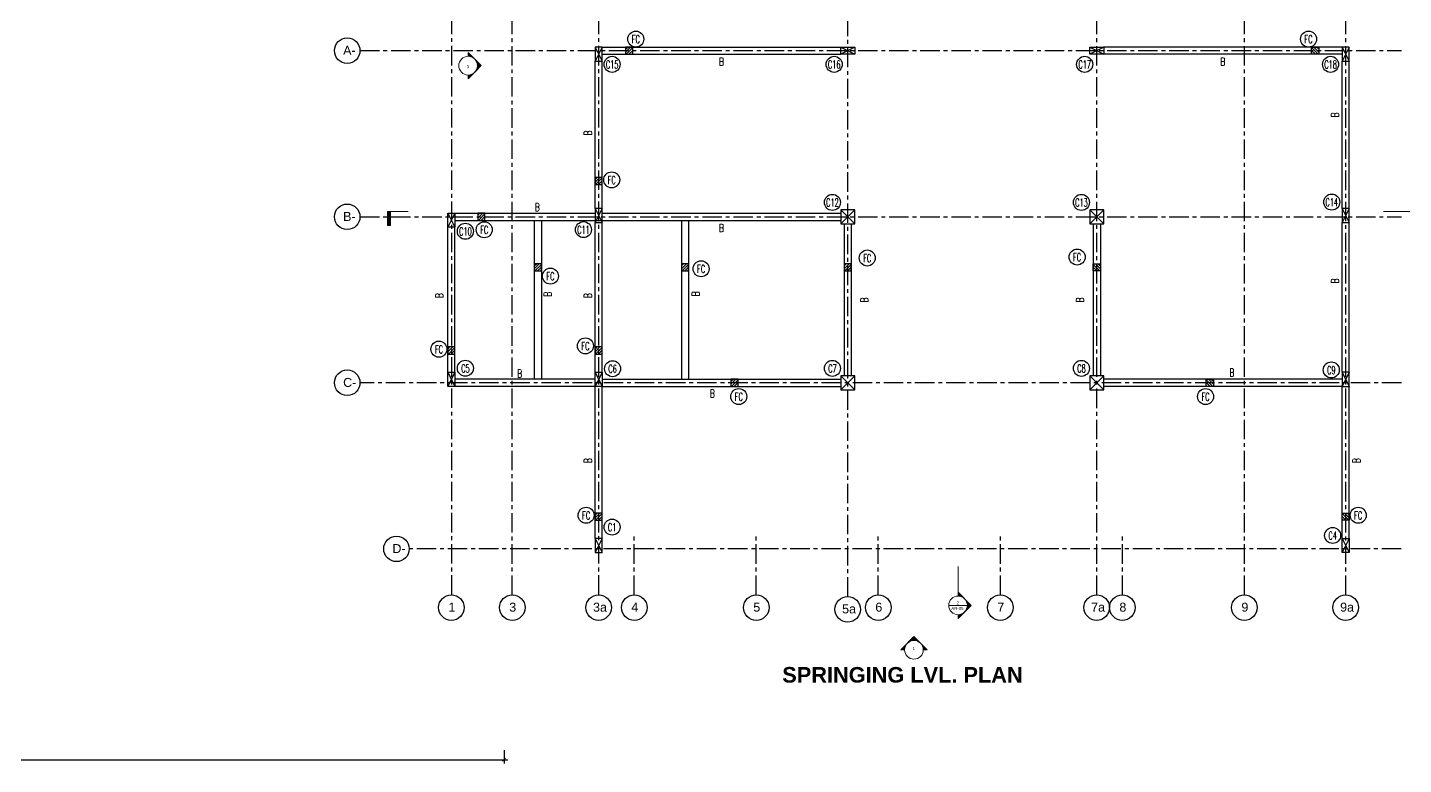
# Model space of a CAD drawing. Header units: millimetres. Extents: x 2659630 to 6742168, y -2425387 to -732288.
# Drawn here: x 3010767 to 3054969, y -1094519 to -1070853 of the extents above; entities that cross this region are included whole.
import ezdxf
from ezdxf.enums import TextEntityAlignment as Align

# ---------------------------------------------------------------- set-up
doc = ezdxf.new("R2010")
doc.units = ezdxf.units.MM
doc.header["$PDMODE"] = 35
doc.header["$PDSIZE"] = -25
doc.linetypes.add('CENTER', pattern=[2, 1.25, -0.25, 0.25, -0.25])
doc.linetypes.add('Hidden', pattern=[7.14375, 4.7625, -2.38125])
for name, color, linetype, lineweight in [('A-AREA-IDEN', 2, 'Continuous', 9), ('A-DETL-HDLN', 90, 'Hidden', 18), ('A-GRID-DIMS', 211, 'Continuous', 9), ('G-ANNO-SYMB', 111, 'Continuous', 9)]:
    doc.layers.add(name, color=color, linetype=linetype, lineweight=lineweight)
for name, color, linetype in [('S-BEAM NO', 3, 'Continuous'), ('S-BEAM OUTER', 4, 'Continuous'), ('S-COLUMN', 1, 'Continuous'), ('S-COLUMN CIRCLE', 9, 'Continuous'), ('S-COLUMN HATCH', 8, 'Continuous'), ('S-COLUMN NO', 2, 'Continuous'), ('S-GRIDE CIRCLE', 8, 'Continuous'), ('S-GRIDE LINE', 8, 'CENTER'), ('S-GRIDE NO', 1, 'Continuous')]:
    doc.layers.add(name, color=color, linetype=linetype)
doc.styles.add('Arial', font='arial.ttf', dxfattribs={"height": 123})
doc.styles.add('Arial_1', font='arial.ttf', dxfattribs={"height": 98.353293})
doc.styles.add('Arial_B', font='arialbd.ttf', dxfattribs={"height": 125.853552})
doc.styles.add('ROMANS', font='r.shx', dxfattribs={"width": 0.7})
doc.dimstyles.new('Diagonal_-_2_5mm_Arial', dxfattribs={"dimscale": 304.8, "dimtxt": 123, "dimasz": 0.32, "dimexe": 0.4, "dimexo": 0.5, "dimgap": 0.28, "dimtad": 1, "dimdec": 0, "dimzin": 0, "dimdsep": 46, "dimtxsty": 'Arial', "dimblk1": 'OBLIQUE', "dimblk2": 'OBLIQUE', "dimsah": 1, "dimcen": 0.09, "dimdle": 0.4, "dimazin": 0, "dimtfac": 1, "dimtdec": 0, "dimtix": 1, "dimtmove": 0, "dimatfit": 3, "dimfxl": 1, "dimfxlon": 1, "dimtvp": 1, "dimtolj": 1, "dimtzin": 0, "dimarcsym": 2})

# ---------------------------------------------------------------- blocks, each defined once
blk = doc.blocks.new('_Oblique')
at = {"color": 0, "linetype": 'ByBlock', "lineweight": -2}
blk.add_line((-0.5, -0.5), (0.5, 0.5), dxfattribs=at)
blk = doc.blocks.new('*D1912')
at = {"layer": 'A-GRID-DIMS', "color": 0, "lineweight": -2}
for p, q in [((2800878, -1094367), (3026198, -1094367)), ((3026076, -1094062), (3026076, -1094489)), ((2801000, -1094519), (2801000, -1094489))]:
    blk.add_line(p, q, dxfattribs=at)
at = {"layer": 'Defpoints', "color": 0, "ltscale": 2500}
for p in [(3026076, -1039892), (2801000, -1094367), (3026076, -1094367)]:
    blk.add_point(p, dxfattribs=at)
at = {"layer": 'A-GRID-DIMS', "color": 0, "lineweight": -2, "ltscale": 2500, "xscale": 97.536, "yscale": 97.536, "zscale": 97.536, "rotation": 180}
blk.add_blockref('_Oblique', (2801000, -1094367), dxfattribs=at)
at = {"layer": 'A-GRID-DIMS', "color": 0, "lineweight": -2, "ltscale": 2500, "xscale": 97.536, "yscale": 97.536, "zscale": 97.536}
blk.add_blockref('_Oblique', (3026076, -1094367), dxfattribs=at)
at = {"layer": 'A-GRID-DIMS', "color": 0, "ltscale": 2500, "insert": (2913538, -1094219), "char_height": 123, "attachment_point": 5, "style": 'Arial', "bg_fill": 3, "box_fill_scale": 1.1, "bg_fill_color": 257, "bg_fill_transparency": 0}
blk.add_mtext('\\A1;225076', dxfattribs=at)
blk = doc.blocks.new('Section - M_Section Head - Filled-1049-GROUND FLOOR PLAN-01')
at = {"layer": 'G-ANNO-SYMB'}
h = blk.add_hatch(color=256, dxfattribs=at)
edge = h.paths.add_edge_path(flags=0)
edge.add_line((-14.49, 0), (-10.24, 4.24))
edge.add_arc((-6, 0), 6, 135, 180)
edge.add_line((-12, 0), (-14.49, 0))
h = blk.add_hatch(color=256, dxfattribs=at)
edge = h.paths.add_edge_path(flags=0)
edge.add_line((-6, 8.49), (-6, 6))
edge.add_arc((-6, 0), 6, 90, 135)
edge.add_line((-10.24, 4.24), (-6, 8.49))
h = blk.add_hatch(color=256, dxfattribs=at)
edge = h.paths.add_edge_path(flags=0)
edge.add_line((-6, 8.49), (-1.76, 4.24))
edge.add_arc((-6, 0), 6, 45, 90)
edge.add_line((-6, 6), (-6, 8.49))
h = blk.add_hatch(color=256, dxfattribs=at)
edge = h.paths.add_edge_path(flags=0)
edge.add_line((2.49, 0), (0, 0))
edge.add_arc((-6, 0), 6, 360, 405)
edge.add_line((-1.76, 4.24), (2.49, 0))
for p, q in [((-6, 8.49), (-14.49, 0)), ((-10.24, 4.24), (-14.49, 0)), ((-12, 0), (-14.49, 0)), ((-14.49, 0), (-12, 0)), ((-6, 8.49), (-10.24, 4.24)), ((-6, 8.49), (2.49, 0)), ((-6, 6), (-6, 8.49)), ((-6, 8.49), (-6, 6)), ((-1.76, 4.24), (-6, 8.49)), ((2.49, 0), (-1.76, 4.24)), ((0, 0), (2.49, 0)), ((0, 0), (2.49, 0))]:
    blk.add_line(p, q, dxfattribs=at)
for start, end in [(360, 180), (135, 180), (180, 360), (90, 135), (45, 90), (360, 45)]:
    blk.add_arc((-6, 0), 6, start, end, dxfattribs=at)
blk = doc.blocks.new('Section - M_Section Tail - Filled-28045-GROUND FLOOR PLAN-01')
at = {"layer": 'G-ANNO-SYMB'}
blk.add_hatch(color=256, dxfattribs=at).paths.add_polyline_path([(0, 9), (0, 0), (-2, 0), (-2, 9)], flags=0)
for p, q in [((0, 9), (-2, 9)), ((-2, 9), (-2, 0)), ((0, 0), (0, 9)), ((-2, 0), (0, 0))]:
    blk.add_line(p, q, dxfattribs=at)

msp = doc.modelspace()

# ---------------------------------------------------------------- hatches: boundary and pattern name
at = {"layer": 'S-COLUMN HATCH'}
h = msp.add_hatch(dxfattribs=at)
h.set_pattern_fill('ANSI31', color=8, scale=20, angle=180)
h.set_pattern_definition([(225, (-610518.453, -205215.255), (44.9012806, -44.9012806), [])])
h.paths.add_polyline_path([(3029978.269, -1071711.097), (3030208.269, -1071711.097), (3030208.269, -1071481.097), (3029978.269, -1071481.097)])
h = msp.add_hatch(dxfattribs=at)
h.set_pattern_fill('ANSI31', color=8, scale=20)
h.set_pattern_definition([(315, (6692746.28, -205215.255), (-44.9012806, -44.9012806), [])])
h.paths.add_polyline_path([(3052249.56, -1071711.097), (3052019.56, -1071711.097), (3052019.56, -1071481.097), (3052249.56, -1071481.097)])
h = msp.add_hatch(dxfattribs=at)
h.set_pattern_fill('ANSI31', color=8, scale=20, angle=180)
h.set_pattern_definition([(225, (-611497.81, -209398.59), (44.9012806, -44.9012806), [])])
h.paths.add_polyline_path([(3028998.91, -1075894.435), (3029228.91, -1075894.435), (3029228.91, -1075664.435), (3028998.91, -1075664.435)])
h = msp.add_hatch(dxfattribs=at)
h.set_pattern_fill('ANSI31', color=8, scale=20, angle=180)
h.set_pattern_definition([(225, (-613451.27, -212175.8), (44.9012806, -44.9012806), [])])
h.paths.add_polyline_path([(3027045.451, -1078671.641), (3027275.451, -1078671.641), (3027275.451, -1078441.641), (3027045.451, -1078441.641)])
h = msp.add_hatch(dxfattribs=at)
h.set_pattern_fill('ANSI31', color=8, scale=20, angle=180)
h.set_pattern_definition([(225, (-608721.27, -212175.8), (44.9012806, -44.9012806), [])])
h.paths.add_polyline_path([(3031775.451, -1078671.641), (3032005.451, -1078671.641), (3032005.451, -1078441.641), (3031775.451, -1078441.641)])
h = msp.add_hatch(dxfattribs=at)
h.set_pattern_fill('ANSI31', color=8, scale=20, angle=180)
h.set_pattern_definition([(225, (-603496.266, -212175.8), (44.9012806, -44.9012806), [])])
h.paths.add_polyline_path([(3037000.457, -1078671.641), (3037230.457, -1078671.641), (3037230.457, -1078441.641), (3037000.457, -1078441.641)])
h = msp.add_hatch(dxfattribs=at)
h.set_pattern_fill('ANSI31', color=8, scale=20)
h.set_pattern_definition([(315, (6685729.1, -212175.8), (-44.9012806, -44.9012806), [])])
h.paths.add_polyline_path([(3045232.377, -1078671.641), (3045002.377, -1078671.641), (3045002.377, -1078441.641), (3045232.377, -1078441.641)])
h = msp.add_hatch(dxfattribs=at)
h.set_pattern_fill('ANSI31', color=8, scale=20, angle=180)
h.set_pattern_definition([(225, (-611497.806, -214844.255), (44.9012806, -44.9012806), [])])
h.paths.add_polyline_path([(3028998.916, -1081340.097), (3029228.916, -1081340.097), (3029228.916, -1081110.097), (3028998.916, -1081110.097)])
h = msp.add_hatch(dxfattribs=at)
h.set_pattern_fill('ANSI31', color=8, scale=20, angle=180)
h.set_pattern_definition([(225, (-607133.85, -215880.146), (44.9012806, -44.9012806), [])])
h.paths.add_polyline_path([(3033362.873, -1082375.988), (3033592.873, -1082375.988), (3033592.873, -1082145.988), (3033362.873, -1082145.988)])
h = msp.add_hatch(dxfattribs=at)
h.set_pattern_fill('ANSI31', color=8, scale=20)
h.set_pattern_definition([(315, (6689361.68, -215880.146), (-44.9012806, -44.9012806), [])])
h.paths.add_polyline_path([(3048864.956, -1082375.988), (3048634.956, -1082375.988), (3048634.956, -1082145.988), (3048864.956, -1082145.988)])
h = msp.add_hatch(dxfattribs=at)
h.set_pattern_fill('ANSI31', color=8, scale=20, angle=180)
h.set_pattern_definition([(225, (-611497.815, -220179.27), (44.9012806, -44.9012806), [])])
h.paths.add_polyline_path([(3028998.907, -1086675.112), (3029228.907, -1086675.112), (3029228.907, -1086445.112), (3028998.907, -1086445.112)])
h = msp.add_hatch(dxfattribs=at)
h.set_pattern_fill('ANSI31', color=8, scale=20)
h.set_pattern_definition([(315, (6693725.644, -220179.27), (-44.9012806, -44.9012806), [])])
h.paths.add_polyline_path([(3053228.922, -1086675.112), (3052998.922, -1086675.112), (3052998.922, -1086445.112), (3053228.922, -1086445.112)])

# ---------------------------------------------------------------- linework, layer by layer
at = {"layer": 'A-DETL-HDLN'}
msp.add_line((3028998.915, -1081340.104), (3028998.915, -1086675.104), dxfattribs=at)
at = {"layer": 'G-ANNO-SYMB'}
for p, q in [((3055276.162, -1076760.299), (3054327.571, -1076760.299)), ((3040659.914, -1089109.208), (3040659.914, -1088160.617)), ((3040359.914, -1089409.208), (3040959.914, -1089409.208))]:
    msp.add_line(p, q, dxfattribs=at)
at = {"layer": 'S-BEAM OUTER', "ltscale": 2500}
for p, q in [((3029228.907, -1071711.088), (3036890.52, -1071711.18)), ((3029228.91, -1071481.088), (3036890.522, -1071481.18)), ((3052998.919, -1071481.088), (3045337.307, -1071481.18)), ((3052998.922, -1071711.088), (3045337.309, -1071711.18)), ((3028998.91, -1076665.99), (3028998.91, -1071930.987)), ((3029228.91, -1076665.99), (3029228.91, -1071930.987)), ((3052998.898, -1076666.104), (3052998.898, -1071931.101)), ((3053228.898, -1076666.104), (3053228.898, -1071931.101)), ((3027045.451, -1077045.324), (3027045.451, -1082145.959)), ((3027275.451, -1077045.324), (3027275.451, -1082145.962)), ((3028998.916, -1081925.991), (3028998.916, -1077115.989)), ((3029228.905, -1076815.324), (3036890.457, -1076815.324)), ((3029228.905, -1077045.324), (3036890.457, -1077045.324)), ((3029228.916, -1081925.991), (3029228.916, -1077115.989)), ((3031775.451, -1077045.324), (3031775.451, -1082145.988)), ((3032005.451, -1077045.324), (3032005.451, -1082145.988)), ((3037000.457, -1077155.989), (3037000.457, -1082035.989)), ((3037230.457, -1077155.989), (3037230.457, -1082035.989)), ((3045002.377, -1077155.989), (3045002.377, -1082035.989)), ((3045232.377, -1077155.989), (3045232.377, -1082035.989)), ((3052998.904, -1081926.105), (3052998.904, -1077116.103)), ((3053228.904, -1081926.105), (3053228.904, -1077116.103)), ((3028998.907, -1087260.989), (3028998.907, -1082375.988)), ((3029228.907, -1087260.989), (3029228.907, -1082375.988)), ((3029228.91, -1082145.988), (3036890.452, -1082145.988)), ((3029228.91, -1082375.988), (3036890.452, -1082375.988)), ((3052998.919, -1082145.988), (3045337.377, -1082145.988)), ((3052998.919, -1082375.988), (3045337.377, -1082375.988)), ((3052998.922, -1087260.989), (3052998.922, -1082375.988)), ((3053228.922, -1087260.989), (3053228.922, -1082375.988))]:
    msp.add_line(p, q, dxfattribs=at)
at = {"layer": 'S-COLUMN', "color": 1}
for p, q in [((3029228.9, -1071480.987), (3028998.902, -1071930.987)), ((3028998.902, -1071480.987), (3029228.902, -1071930.987)), ((3036890.452, -1071481.18), (3037340.451, -1071711.182)), ((3037340.451, -1071481.18), (3036890.452, -1071711.182)), ((3044890.522, -1071480.984), (3045340.521, -1071710.987)), ((3045340.521, -1071480.984), (3044890.522, -1071710.987)), ((3053228.904, -1071481.088), (3052998.907, -1071931.088)), ((3052998.907, -1071481.088), (3053228.907, -1071931.088)), ((3028998.91, -1076665.99), (3029228.91, -1077115.99)), ((3029228.907, -1076665.99), (3028998.91, -1077115.99)), ((3037340.452, -1076705.989), (3036890.452, -1077155.989)), ((3036890.452, -1076705.989), (3037340.452, -1077155.989)), ((3045340.519, -1076705.989), (3044890.519, -1077155.989)), ((3044890.519, -1076705.989), (3045340.519, -1077155.989)), ((3052998.904, -1076666.091), (3053228.895, -1077116.09)), ((3053228.904, -1076666.091), (3052998.911, -1077116.09)), ((3028998.916, -1081925.991), (3029228.916, -1082375.991)), ((3029228.914, -1081925.991), (3028998.916, -1082375.991)), ((3036890.452, -1082035.989), (3037340.452, -1082485.989)), ((3037340.452, -1082035.989), (3036890.452, -1082485.989)), ((3044890.519, -1082035.989), (3045340.519, -1082485.989)), ((3045340.519, -1082035.989), (3044890.519, -1082485.989)), ((3052998.919, -1081925.991), (3053228.922, -1082375.988)), ((3053228.913, -1081925.991), (3052998.922, -1082375.99)), ((3028998.91, -1087260.989), (3029228.91, -1087710.989)), ((3029228.907, -1087260.989), (3028998.91, -1087710.989)), ((3053228.907, -1087260.989), (3052998.91, -1087710.989)), ((3052998.91, -1087260.989), (3053228.91, -1087710.989))]:
    msp.add_line(p, q, dxfattribs=at)
for points in [[(3028998.91, -1071930.987), (3029228.91, -1071930.987), (3029228.91, -1071480.987), (3028998.91, -1071480.987)], [(3029978.269, -1071711.097), (3030208.269, -1071711.097), (3030208.269, -1071481.097), (3029978.269, -1071481.097)], [(3036890.522, -1071481.18), (3037340.521, -1071481.18), (3037340.521, -1071711.182), (3036890.522, -1071711.182)], [(3044890.522, -1071480.984), (3045340.521, -1071480.984), (3045340.521, -1071710.987), (3044890.522, -1071710.987)], [(3052249.56, -1071711.097), (3052019.56, -1071711.097), (3052019.56, -1071481.097), (3052249.56, -1071481.097)], [(3052998.91, -1071930.987), (3053228.91, -1071930.987), (3053228.91, -1071480.987), (3052998.91, -1071480.987)], [(3028998.91, -1075894.435), (3029228.91, -1075894.435), (3029228.91, -1075664.435), (3028998.91, -1075664.435)], [(3029228.9, -1076665.99), (3028998.91, -1076665.99), (3028998.91, -1077115.989), (3029228.9, -1077115.989)], [(3037340.452, -1076705.989), (3036890.452, -1076705.989), (3036890.452, -1077155.989), (3037340.452, -1077155.989)], [(3045340.519, -1076705.989), (3044890.519, -1076705.989), (3044890.519, -1077155.989), (3045340.519, -1077155.989)], [(3053228.895, -1076666.091), (3052998.904, -1076666.091), (3052998.904, -1077116.09), (3053228.895, -1077116.09)], [(3027045.451, -1078671.641), (3027275.451, -1078671.641), (3027275.451, -1078441.641), (3027045.451, -1078441.641)], [(3031775.451, -1078671.641), (3032005.451, -1078671.641), (3032005.451, -1078441.641), (3031775.451, -1078441.641)], [(3037000.457, -1078671.641), (3037230.457, -1078671.641), (3037230.457, -1078441.641), (3037000.457, -1078441.641)], [(3045232.377, -1078671.641), (3045002.377, -1078671.641), (3045002.377, -1078441.641), (3045232.377, -1078441.641)], [(3028998.916, -1081340.097), (3029228.916, -1081340.097), (3029228.916, -1081110.097), (3028998.916, -1081110.097)], [(3028998.916, -1081925.991), (3029228.903, -1081925.991), (3029228.896, -1082375.988), (3028998.91, -1082375.988)], [(3037340.452, -1082035.989), (3036890.452, -1082035.989), (3036890.452, -1082485.989), (3037340.452, -1082485.989)], [(3045340.519, -1082035.989), (3044890.519, -1082035.989), (3044890.519, -1082485.989), (3045340.519, -1082485.989)], [(3053228.91, -1081925.991), (3052998.919, -1081925.991), (3052998.919, -1082375.99), (3053228.91, -1082375.99)], [(3033362.873, -1082375.988), (3033592.873, -1082375.988), (3033592.873, -1082145.988), (3033362.873, -1082145.988)], [(3048864.956, -1082375.988), (3048634.956, -1082375.988), (3048634.956, -1082145.988), (3048864.956, -1082145.988)], [(3028998.907, -1086675.112), (3029228.907, -1086675.112), (3029228.907, -1086445.112), (3028998.907, -1086445.112)], [(3053228.922, -1086675.112), (3052998.922, -1086675.112), (3052998.922, -1086445.112), (3053228.922, -1086445.112)], [(3028998.91, -1087710.989), (3029228.91, -1087710.989), (3029228.91, -1087260.989), (3028998.91, -1087260.989)], [(3052998.873, -1087260.996), (3053228.91, -1087260.996), (3053228.91, -1087710.989), (3052998.873, -1087710.989)]]:
    msp.add_lwpolyline(points, close=True, dxfattribs=at)
at = {"layer": 'S-COLUMN CIRCLE'}
for centre in [(3030307.941, -1071223.616), (3051919.888, -1071223.616), (3029547.136, -1072035.398), (3036680.392, -1072035.398), (3044727.459, -1072035.398), (3052627.548, -1072035.398), (3029532.734, -1075744.843), (3036622.842, -1076468.214), (3044622.909, -1076468.214), (3052664.12, -1076457.517), (3028626.913, -1077344.321), (3037741.537, -1078254.399), (3044486.292, -1078223.254), (3032406.536, -1078601.173), (3027565.512, -1078836.955), (3028689.817, -1081077.563), (3029560.377, -1081808.963), (3036622.842, -1081798.214), (3044622.909, -1081798.214), (3052650.854, -1081850.008), (3033616.219, -1082704.666), (3048611.61, -1082704.666), (3028712.161, -1086517.376), (3053515.668, -1086517.376), (3029547.136, -1086896.103), (3052693.689, -1087165.46)]:
    msp.add_circle(centre, 257.143, dxfattribs=at)
at = {"layer": 'S-GRIDE CIRCLE'}
for centre in [(3029113.915, -1089481.549), (3029113.915, -1089481.549), (3029113.915, -1089481.549), (3030258.915, -1089481.549), (3030258.915, -1089481.549), (3030258.915, -1089481.549), (3034178.915, -1089481.549), (3034178.915, -1089481.549), (3034178.915, -1089481.549), (3037115.457, -1089537.221), (3037115.457, -1089537.221), (3037115.457, -1089537.221), (3038098.915, -1089481.549), (3038098.915, -1089481.549), (3038098.915, -1089481.549), (3042018.915, -1089481.549), (3042018.915, -1089481.549), (3042018.915, -1089481.549), (3045115.524, -1089481.549), (3045115.524, -1089481.549), (3045115.524, -1089481.549), (3045938.915, -1089481.549), (3045938.915, -1089481.549), (3045938.915, -1089481.549), (3049858.915, -1089481.549), (3049858.915, -1089481.549), (3049858.915, -1089481.549), (3053113.915, -1089481.549), (3053113.915, -1089481.549), (3053113.915, -1089481.549)]:
    msp.add_circle(centre, 409.836, dxfattribs=at)
at = {"layer": 'S-GRIDE LINE', "ltscale": 500}
for p, q in [((3029113.915, -1066442.534), (3029113.915, -1089071.713)), ((3037115.457, -1089127.385), (3037115.457, -1066442.534)), ((3049858.915, -1089071.713), (3049858.915, -1066442.534)), ((3053113.915, -1089071.713), (3053113.915, -1066442.534)), ((3045115.524, -1089071.713), (3045115.524, -1066631.693)), ((3030258.915, -1089071.713), (3030258.915, -1087071.713)), ((3034178.915, -1089071.713), (3034178.915, -1087071.713)), ((3038098.915, -1089071.713), (3038098.915, -1087071.713)), ((3042018.915, -1089071.713), (3042018.915, -1087071.713)), ((3045938.915, -1089071.713), (3045938.915, -1087071.713))]:
    msp.add_line(p, q, dxfattribs=at)

# ---------------------------------------------------------------- block references
at = {"layer": 'G-ANNO-SYMB', "xscale": 49.99999999999998, "yscale": 49.99999999999998, "zscale": 49.99999999999998, "rotation": 270}
msp.add_blockref('Section - M_Section Head - Filled-1049-GROUND FLOOR PLAN-01', (3040659.914, -1089709.208), dxfattribs=at)
at = {"layer": 'G-ANNO-SYMB', "xscale": 49.99999999999998, "yscale": 49.99999999999998, "zscale": 49.99999999999998}
msp.add_blockref('Section - M_Section Head - Filled-1049-GROUND FLOOR PLAN-01', (3039543.323, -1090836.992), dxfattribs=at)

# ---------------------------------------------------------------- texts
at = {"layer": 'A-AREA-IDEN', "insert": (3038873.85, -1091389.636), "char_height": 500, "width": 7947.16905, "attachment_point": 2, "line_spacing_factor": 0.938532, "style": 'Arial_B'}
msp.add_mtext('SPRINGING LVL. PLAN', dxfattribs=at)
at = {"layer": 'G-ANNO-SYMB', "line_spacing_factor": 0.938532, "style": 'Arial_1'}
for s, insert, char_height, width, attachment_point in [('AR-05', (3040639.34, -1089460.497), 98.3533, 891.72152, 2), ('2', (3040654.084, -1089277.534), 98.353, 91.19402, 2), ('1', (3039237.494, -1090840.662), 98.353, 91.19402, 8)]:
    msp.add_mtext(s, dxfattribs=dict(at, insert=insert, char_height=char_height, width=width, attachment_point=attachment_point))
at = {"layer": 'S-BEAM NO', "style": 'ROMANS', "width": 0.7}
for p in [(3033061.2, -1071951.78, 0), (3049166.629, -1071951.78, 0), (3027144.805, -1076622.212, 0), (3033061.205, -1077292.429, 0), (3026574.705, -1081964.278, 0), (3049457.635, -1081932.285, 0), (3032770.194, -1082605.904, 0)]:
    msp.add_text('B', height=250, dxfattribs=at).set_placement(p, align=Align.MIDDLE_CENTER)
for p in [(3052767.862, -1073657.727, 0), (3028767.877, -1074241.339, 0), (3052767.857, -1078992.583, 0), (3027478.691, -1079418.786, 0), (3028767.884, -1079463.841, 0), (3032230.849, -1079405.578, 0), (3037648.918, -1079604.684, 0), (3044578.911, -1079604.684, 0), (3028767.874, -1084761.339, 0), (3053459.955, -1084761.339, 0)]:
    msp.add_text('B', height=250, rotation=90, dxfattribs=at).set_placement(p, align=Align.MIDDLE_CENTER)
at = {"layer": 'S-COLUMN NO', "style": 'ROMANS', "width": 0.6}
for s, p in [('FC', (3030309.309, -1071229.147, 0)), ('FC', (3051918.52, -1071229.147, 0)), ('C15', (3029548.505, -1072040.929, 0)), ('C16', (3036681.761, -1072040.929, 0)), ('C17', (3044728.827, -1072040.929, 0)), ('C18', (3052628.916, -1072040.929, 0)), ('FC', (3029534.102, -1075750.373, 0)), ('C14', (3052665.488, -1076463.048, 0)), ('C12', (3036624.21, -1076473.744, 0)), ('C13', (3044624.277, -1076473.744, 0)), ('C11', (3028628.281, -1077349.852, 0)), ('FC', (3044484.923, -1078228.784, 0)), ('FC', (3032407.905, -1078606.704, 0)), ('FC', (3037742.906, -1078259.929, 0)), ('FC', (3027566.88, -1078842.485, 0)), ('FC', (3028691.185, -1081083.094, 0)), ('C6', (3029561.745, -1081814.493, 0)), ('C7', (3036624.21, -1081803.744, 0)), ('C8', (3044624.277, -1081803.744, 0)), ('C9', (3052652.223, -1081855.539, 0)), ('FC', (3033617.588, -1082710.197, 0)), ('FC', (3048610.241, -1082710.197, 0)), ('FC', (3028713.529, -1086522.907, 0)), ('FC', (3053514.3, -1086522.907, 0)), ('C1', (3029548.505, -1086901.633, 0)), ('C1', (3029548.505, -1086901.633, 0)), ('C1', (3029548.505, -1086901.633, 0)), ('C4', (3052695.058, -1087170.991, 0))]:
    msp.add_text(s, height=257.1429, dxfattribs=at).set_placement(p, align=Align.MIDDLE_CENTER)
at = {"layer": 'S-GRIDE NO', "style": 'Arial'}
for s, height, p in [('3a', 287.9195, (3028934.243, -1089611.388)), ('4', 287.919, (3030162.233, -1089611.388)), ('5', 287.919, (3034082.233, -1089611.388)), ('5a', 287.9195, (3036935.785, -1089667.059)), ('6', 287.919, (3038002.233, -1089611.388)), ('7', 287.919, (3041922.233, -1089611.388)), ('7a', 287.9195, (3044935.852, -1089611.388)), ('8', 287.919, (3045842.233, -1089611.388)), ('9', 287.919, (3049762.233, -1089611.388)), ('9a', 287.9195, (3052934.243, -1089611.388))]:
    msp.add_text(s, height=height, dxfattribs=at).set_placement(p)

# ---------------------------------------------------------------- dimensions: what is measured, and where the dimension line sits
at = {"layer": 'A-GRID-DIMS'}
dim = msp.add_linear_dim(base=(3026075.788, -1094366.751), p1=(2801000.17, -1094366.751, 0), p2=(3026075.788, -1039892.47), dimstyle='Diagonal_-_2_5mm_Arial', override={"dimpost": '<>', "dimtmove": 1, "dimfxl": 1, "dimfxlon": 1, "dimtfill": 1, "dimtfillclr": 0, "dimarcsym": 2}, dxfattribs=at)
dim.commit()
dim.dimension.update_dxf_attribs({"geometry": '*D1912', "text_midpoint": (2913537.979, -1094218.606)})

# ---------------------------------------------------------------- next in the draw order: hatches: boundary and pattern name
at = {"layer": 'S-COLUMN HATCH'}
h = msp.add_hatch(dxfattribs=at)
h.set_pattern_fill('ANSI31', color=8, scale=20, angle=180)
h.set_pattern_definition([(225, (-615264.685, -210549.48), (44.9012806, -44.9012806), [])])
h.paths.add_polyline_path([(3025232.038, -1077045.324), (3025462.038, -1077045.324), (3025462.038, -1076815.324), (3025232.038, -1076815.324)])
h = msp.add_hatch(dxfattribs=at)
h.set_pattern_fill('ANSI31', color=8, scale=20, angle=180)
h.set_pattern_definition([(225, (-616227.8, -214844.255), (44.9012806, -44.9012806), [])])
h.paths.add_polyline_path([(3024268.921, -1081340.097), (3024498.921, -1081340.097), (3024498.921, -1081110.097), (3024268.921, -1081110.097)])

# ---------------------------------------------------------------- next in the draw order: linework, layer by layer
at = {"layer": 'G-ANNO-SYMB'}
msp.add_line((3022330.365, -1076760.299), (3022990.062, -1076760.299), dxfattribs=at)
at = {"layer": 'S-BEAM OUTER', "ltscale": 2500}
for p, q in [((3024498.901, -1076815.324), (3028998.915, -1076815.324)), ((3024498.901, -1077045.324), (3030264.134, -1077045.324)), ((3024268.921, -1081925.991), (3024268.921, -1077265.987)), ((3024498.921, -1081925.991), (3024498.921, -1077265.987)), ((3028998.907, -1082375.988), (3024498.896, -1082375.92)), ((3028998.91, -1082145.988), (3024498.9, -1082145.92))]:
    msp.add_line(p, q, dxfattribs=at)
at = {"layer": 'S-COLUMN', "color": 1}
for p, q in [((3024498.902, -1076815.99), (3024268.905, -1077265.99)), ((3024268.905, -1076815.99), (3024498.905, -1077265.99)), ((3024268.916, -1081925.991), (3024498.916, -1082375.991)), ((3024498.914, -1081925.991), (3024268.916, -1082375.991))]:
    msp.add_line(p, q, dxfattribs=at)
for points in [[(3024268.91, -1076815.99), (3024498.896, -1076815.99), (3024498.903, -1077265.987), (3024268.916, -1077265.987)], [(3025232.038, -1077045.324), (3025462.038, -1077045.324), (3025462.038, -1076815.324), (3025232.038, -1076815.324)], [(3024268.921, -1081340.097), (3024498.921, -1081340.097), (3024498.921, -1081110.097), (3024268.921, -1081110.097)], [(3024268.916, -1081925.991), (3024498.903, -1081925.991), (3024498.896, -1082375.988), (3024268.91, -1082375.988)]]:
    msp.add_lwpolyline(points, close=True, dxfattribs=at)
at = {"layer": 'S-COLUMN CIRCLE'}
for centre in [(3024832.164, -1077396.921), (3025438.452, -1077346.172), (3023982.175, -1081182.362), (3024832.164, -1081794.614)]:
    msp.add_circle(centre, 257.143, dxfattribs=at)
at = {"layer": 'S-GRIDE CIRCLE'}
for centre in [(3021036.696, -1071595.921), (3021036.696, -1071595.921), (3021036.696, -1071595.921), (3021036.696, -1076930.923), (3021036.696, -1076930.923), (3021036.696, -1076930.923), (3021036.696, -1082260.923), (3021036.696, -1082260.923), (3021036.696, -1082260.923), (3022619.452, -1087595.989), (3022619.452, -1087595.989), (3022619.452, -1087595.989), (3024383.915, -1089481.549), (3024383.915, -1089481.549), (3024383.915, -1089481.549), (3026338.915, -1089481.549), (3026338.915, -1089481.549), (3026338.915, -1089481.549)]:
    msp.add_circle(centre, 409.836, dxfattribs=at)
at = {"layer": 'S-GRIDE LINE', "ltscale": 500}
for p, q in [((3024383.915, -1066442.534), (3024383.915, -1089071.713)), ((3026338.915, -1089071.713), (3026338.915, -1066442.534)), ((3021446.532, -1071595.987), (3054904.519, -1071595.987)), ((3021446.532, -1076930.989), (3054904.519, -1076930.989)), ((3054901.841, -1082260.989), (3021446.532, -1082260.989)), ((3054894.528, -1087595.989), (3023029.288, -1087595.989))]:
    msp.add_line(p, q, dxfattribs=at)

# ---------------------------------------------------------------- next in the draw order: block references
at = {"layer": 'G-ANNO-SYMB', "xscale": -49.99999999999998, "yscale": 49.99999999999998, "zscale": 49.99999999999998, "rotation": 270}
msp.add_blockref('Section - M_Section Head - Filled-1049-GROUND FLOOR PLAN-01', (3024920.264, -1071777.936), dxfattribs=at)
at = {"layer": 'G-ANNO-SYMB', "extrusion": (0, 0, -1), "xscale": 49.99999999999998, "yscale": 49.99999999999998, "zscale": 49.99999999999998, "rotation": 180}
msp.add_blockref('Section - M_Section Tail - Filled-28045-GROUND FLOOR PLAN-01', (-3022430.365, -1076760.299), dxfattribs=at)

# ---------------------------------------------------------------- next in the draw order: texts
at = {"layer": 'G-ANNO-SYMB', "insert": (3024914.434, -1072159.872), "char_height": 98.353, "width": 91.19402, "attachment_point": 8, "line_spacing_factor": 0.938532, "style": 'Arial_1'}
msp.add_mtext('3', dxfattribs=at)
at = {"layer": 'S-BEAM NO', "style": 'ROMANS', "width": 0.7}
msp.add_text('B', height=250, rotation=90, dxfattribs=at).set_placement((3023997.653, -1079463.841, 0), align=Align.MIDDLE_CENTER)
at = {"layer": 'S-COLUMN NO', "style": 'ROMANS', "width": 0.6}
for s, p in [('C10', (3024833.533, -1077402.451, 0)), ('FC', (3025439.821, -1077351.702, 0)), ('FC', (3023983.543, -1081187.893, 0)), ('C5', (3024833.533, -1081800.144, 0))]:
    msp.add_text(s, height=257.1429, dxfattribs=at).set_placement(p, align=Align.MIDDLE_CENTER)
at = {"layer": 'S-GRIDE NO', "style": 'Arial'}
for s, height, p in [('A-', 287.9195, (3020905.871, -1071728.923)), ('B-', 287.9195, (3020905.871, -1077063.925)), ('C-', 287.9195, (3020905.871, -1082393.925)), ('D-', 287.9195, (3022488.628, -1087728.99)), ('1', 287.919, (3024287.233, -1089611.388)), ('1', 287.919, (3024287.233, -1089611.388)), ('1', 287.919, (3024287.233, -1089611.388)), ('3', 287.919, (3026242.233, -1089611.388))]:
    msp.add_text(s, height=height, dxfattribs=at).set_placement(p)

doc.saveas('drawing.dxf')
